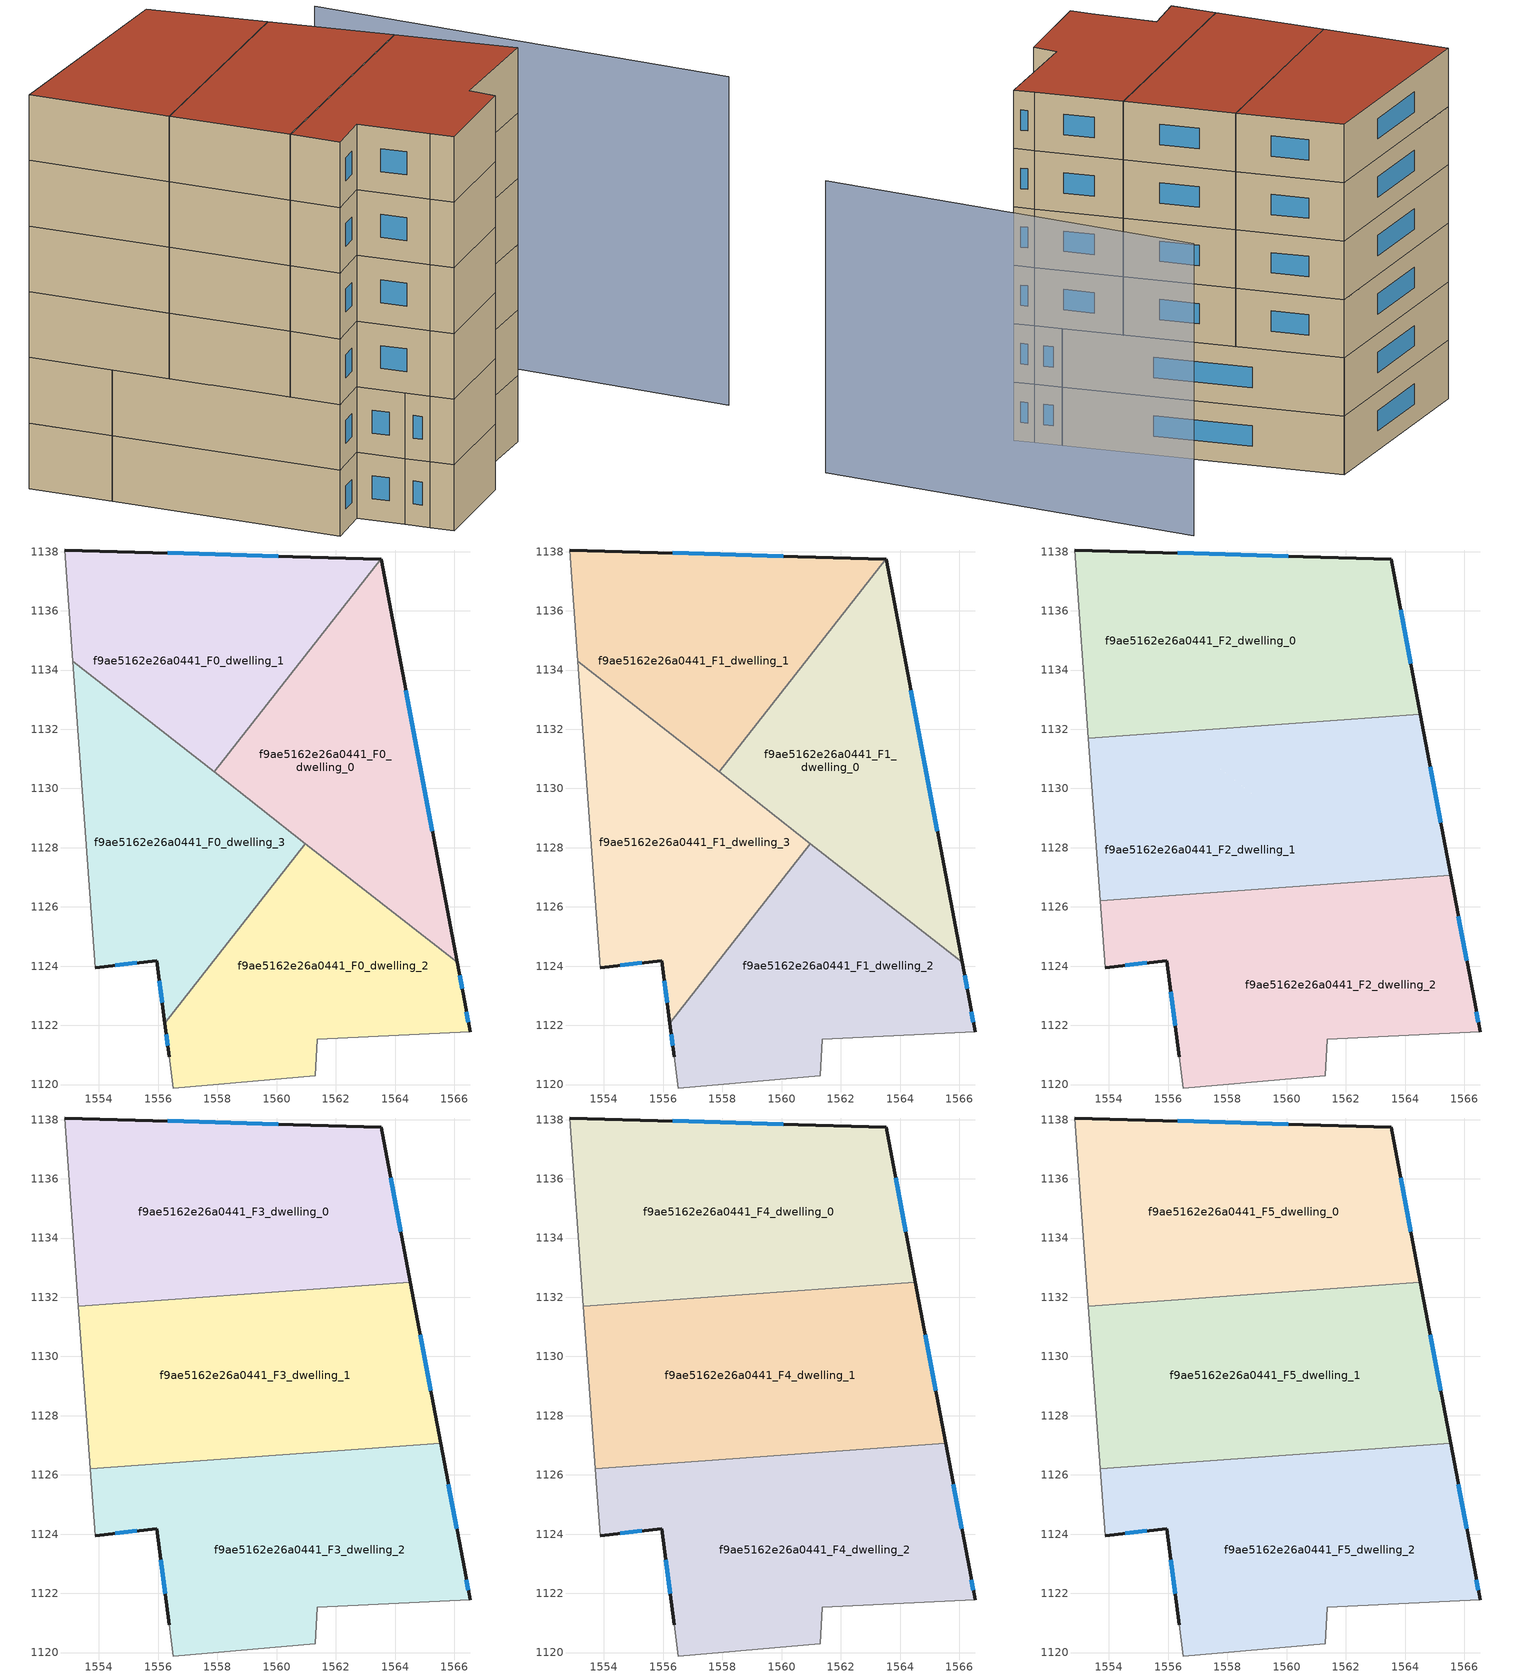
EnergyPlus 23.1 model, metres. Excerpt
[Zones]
f9ae5162e26a0441_F0_dwelling_0
 floor ground (EU_floor_Construction): 1563.53,1137.75 1566.1,1124.13 1557.89,1130.56 1563.52,1137.75 z0
 wall outside (EU_wall_Construction): 1566.1,1124.13 1563.53,1137.75 1563.52,1137.75 z0:3
 wall to f9ae5162e26a0441_F0_dwelling_1 (EU_wall_Construction): 1563.52,1137.75 1557.89,1130.56 z0:3
 wall to f9ae5162e26a0441_F0_dwelling_2 (EU_wall_Construction): 1560.97,1128.14 1566.1,1124.13 z0:3
 wall to f9ae5162e26a0441_F0_dwelling_3 (EU_wall_Construction): 1557.89,1130.56 1560.97,1128.14 z0:3
 window (EU_Window_Construction): 1565.26,1128.56 1564.36,1133.32 z0.98:2.02
f9ae5162e26a0441_F0_dwelling_1
 floor ground (EU_floor_Construction): 1563.52,1137.75 1557.89,1130.56 1553.12,1134.29 1552.85,1138.05 z0
 wall outside (EU_wall_Construction): 1563.52,1137.75 1552.85,1138.05 z0:3
 wall adiabatic (EU_wall_Construction): 1552.85,1138.05 1553.12,1134.29 z0:3
 wall to f9ae5162e26a0441_F0_dwelling_3 (EU_wall_Construction): 1553.12,1134.29 1557.89,1130.56 z0:3
 window (EU_Window_Construction): 1560.05,1137.85 1556.32,1137.95 z0.98:2.02
f9ae5162e26a0441_F0_dwelling_2
 floor ground (EU_floor_Construction): 1566.1,1124.13 1566.35,1122.79 1566.54,1121.78 1561.38,1121.54 1561.31,1120.3 1556.5,1119.88 1556.37,1120.93 1556.22,1122.08 1560.97,1128.14 z0
 wall outside (EU_wall_Construction): 1556.22,1122.08 1556.37,1120.93 / 1566.54,1121.78 1566.35,1122.79 1566.1,1124.13 z0:3
 wall to f9ae5162e26a0441_F0_dwelling_3 (EU_wall_Construction): 1560.97,1128.14 1556.22,1122.08 z0:3
 wall adiabatic (EU_wall_Construction): 1556.37,1120.93 1556.5,1119.88 1561.31,1120.3 1561.38,1121.54 1566.54,1121.78 z0:3
 window (EU_Window_Construction): 1556.27,1121.71 1556.32,1121.31 / 1566.27,1123.23 1566.18,1123.69 / 1566.48,1122.11 1566.41,1122.46 z0.98:2.02
f9ae5162e26a0441_F0_dwelling_3
 floor ground (EU_floor_Construction): 1560.97,1128.14 1556.22,1122.08 1555.96,1124.18 1553.87,1123.95 1553.12,1134.29 z0
 wall outside (EU_wall_Construction): 1553.87,1123.95 1555.96,1124.18 1556.22,1122.08 z0:3
 wall adiabatic (EU_wall_Construction): 1553.12,1134.29 1553.87,1123.95 z0:3
 window (EU_Window_Construction): 1556.04,1123.5 1556.14,1122.76 / 1554.55,1124.02 1555.28,1124.11 z0.98:2.02
f9ae5162e26a0441_F1_dwelling_0
 floor to f9ae5162e26a0441_F0_dwelling_0 (EU_floor_Construction): 1563.53,1137.75 1566.1,1124.13 1557.89,1130.56 1563.52,1137.75 z3
 wall outside (EU_wall_Construction): 1566.1,1124.13 1563.53,1137.75 1563.52,1137.75 z3:6
 wall to f9ae5162e26a0441_F1_dwelling_1 (EU_wall_Construction): 1563.52,1137.75 1557.89,1130.56 z3:6
 wall to f9ae5162e26a0441_F1_dwelling_2 (EU_wall_Construction): 1560.97,1128.14 1566.1,1124.13 z3:6
 wall to f9ae5162e26a0441_F1_dwelling_3 (EU_wall_Construction): 1557.89,1130.56 1560.97,1128.14 z3:6
 window (EU_Window_Construction): 1565.26,1128.56 1564.36,1133.32 z3.98:5.02
f9ae5162e26a0441_F1_dwelling_1
 floor to f9ae5162e26a0441_F0_dwelling_1 (EU_floor_Construction): 1563.52,1137.75 1557.89,1130.56 1553.12,1134.29 1552.85,1138.05 z3
 wall outside (EU_wall_Construction): 1563.52,1137.75 1552.85,1138.05 z3:6
 wall adiabatic (EU_wall_Construction): 1552.85,1138.05 1553.12,1134.29 z3:6
 wall to f9ae5162e26a0441_F1_dwelling_3 (EU_wall_Construction): 1553.12,1134.29 1557.89,1130.56 z3:6
 window (EU_Window_Construction): 1560.05,1137.85 1556.32,1137.95 z3.98:5.02
f9ae5162e26a0441_F1_dwelling_2
 floor to f9ae5162e26a0441_F0_dwelling_2 (EU_floor_Construction): 1566.1,1124.13 1566.35,1122.79 1566.54,1121.78 1561.38,1121.54 1561.31,1120.3 1556.5,1119.88 1556.37,1120.93 1556.22,1122.08 1560.97,1128.14 z3
 wall outside (EU_wall_Construction): 1556.22,1122.08 1556.37,1120.93 / 1566.54,1121.78 1566.35,1122.79 1566.1,1124.13 z3:6
 wall to f9ae5162e26a0441_F1_dwelling_3 (EU_wall_Construction): 1560.97,1128.14 1556.22,1122.08 z3:6
 wall adiabatic (EU_wall_Construction): 1556.37,1120.93 1556.5,1119.88 1561.31,1120.3 1561.38,1121.54 1566.54,1121.78 z3:6
 window (EU_Window_Construction): 1556.27,1121.71 1556.32,1121.31 / 1566.27,1123.23 1566.18,1123.69 / 1566.48,1122.11 1566.41,1122.46 z3.98:5.02
f9ae5162e26a0441_F1_dwelling_3
 floor to f9ae5162e26a0441_F0_dwelling_3 (EU_floor_Construction): 1560.97,1128.14 1556.22,1122.08 1555.96,1124.18 1553.87,1123.95 1553.12,1134.29 z3
 wall outside (EU_wall_Construction): 1553.87,1123.95 1555.96,1124.18 1556.22,1122.08 z3:6
 wall adiabatic (EU_wall_Construction): 1553.12,1134.29 1553.87,1123.95 z3:6
 window (EU_Window_Construction): 1556.04,1123.5 1556.14,1122.76 / 1554.55,1124.02 1555.28,1124.11 z3.98:5.02
f9ae5162e26a0441_F2_dwelling_0
 floor to f9ae5162e26a0441_F1_dwelling_1 (EU_floor_Construction): 1563.52,1137.75 1559.11,1132.12 1556.16,1131.91 1553.12,1134.29 1552.85,1138.05 z6
 floor to f9ae5162e26a0441_F1_dwelling_0 (EU_floor_Construction): 1563.53,1137.75 1564.51,1132.51 1559.11,1132.12 1563.52,1137.75 z6
 floor to f9ae5162e26a0441_F1_dwelling_3 (EU_floor_Construction): 1556.16,1131.91 1553.31,1131.7 1553.12,1134.29 z6
 wall outside (EU_wall_Construction): 1564.51,1132.51 1563.53,1137.75 1552.85,1138.05 z6:9
 wall adiabatic (EU_wall_Construction): 1552.85,1138.05 1553.31,1131.7 z6:9
 wall to f9ae5162e26a0441_F2_dwelling_1 (EU_wall_Construction): 1553.31,1131.7 1564.51,1132.51 z6:9
 window (EU_Window_Construction): 1560.05,1137.85 1556.32,1137.95 / 1564.19,1134.21 1563.85,1136.04 z6.98:8.02
f9ae5162e26a0441_F2_dwelling_1
 floor to f9ae5162e26a0441_F1_dwelling_0 (EU_floor_Construction): 1564.51,1132.51 1565.54,1127.07 1562.61,1126.86 1557.89,1130.56 1559.11,1132.12 z6
 floor to f9ae5162e26a0441_F1_dwelling_3 (EU_floor_Construction): 1560.97,1128.14 1559.81,1126.66 1553.7,1126.22 1553.31,1131.7 1556.16,1131.91 z6
 floor to f9ae5162e26a0441_F1_dwelling_2 (EU_floor_Construction): 1562.61,1126.86 1559.81,1126.66 1560.97,1128.14 z6
 floor to f9ae5162e26a0441_F1_dwelling_1 (EU_floor_Construction): 1559.11,1132.12 1557.89,1130.56 1556.16,1131.91 z6
 wall outside (EU_wall_Construction): 1565.54,1127.07 1564.51,1132.51 z6:9
 wall adiabatic (EU_wall_Construction): 1553.31,1131.7 1553.7,1126.22 z6:9
 wall to f9ae5162e26a0441_F2_dwelling_2 (EU_wall_Construction): 1553.7,1126.22 1565.54,1127.07 z6:9
 window (EU_Window_Construction): 1565.21,1128.84 1564.85,1130.74 z6.98:8.02
f9ae5162e26a0441_F2_dwelling_2
 floor to f9ae5162e26a0441_F1_dwelling_2 (EU_floor_Construction): 1566.1,1124.13 1566.35,1122.79 1566.54,1121.78 1561.38,1121.54 1561.31,1120.3 1556.5,1119.88 1556.37,1120.93 1556.22,1122.08 1559.81,1126.66 1562.61,1126.86 z6
 floor to f9ae5162e26a0441_F1_dwelling_0 (EU_floor_Construction): 1565.54,1127.06 1566.1,1124.13 1562.61,1126.86 z6
 floor to f9ae5162e26a0441_F1_dwelling_3 (EU_floor_Construction): 1559.81,1126.66 1556.22,1122.08 1555.96,1124.18 1553.87,1123.95 1553.7,1126.22 z6
 wall outside (EU_wall_Construction): 1553.87,1123.95 1555.96,1124.18 1556.37,1120.93 / 1566.54,1121.78 1566.35,1122.79 1565.54,1127.07 z6:9
 wall adiabatic (EU_wall_Construction): 1553.7,1126.22 1553.87,1123.95 / 1556.37,1120.93 1556.5,1119.88 1561.31,1120.3 1561.38,1121.54 1566.54,1121.78 z6:9
 window (EU_Window_Construction): 1556.09,1123.13 1556.23,1121.99 / 1554.55,1124.02 1555.28,1124.11 / 1566.08,1124.18 1565.8,1125.68 / 1566.48,1122.11 1566.41,1122.46 z6.98:8.02
f9ae5162e26a0441_F3_dwelling_0
 floor to f9ae5162e26a0441_F2_dwelling_0 (EU_floor_Construction): 1563.53,1137.75 1564.51,1132.51 1553.31,1131.7 1552.85,1138.05 z9
 wall outside (EU_wall_Construction): 1564.51,1132.51 1563.53,1137.75 1552.85,1138.05 z9:12
 wall adiabatic (EU_wall_Construction): 1552.85,1138.05 1553.31,1131.7 z9:12
 wall to f9ae5162e26a0441_F3_dwelling_1 (EU_wall_Construction): 1553.31,1131.7 1564.51,1132.51 z9:12
 window (EU_Window_Construction): 1560.05,1137.85 1556.32,1137.95 / 1564.19,1134.21 1563.85,1136.04 z9.98:11.02
f9ae5162e26a0441_F3_dwelling_1
 floor to f9ae5162e26a0441_F2_dwelling_1 (EU_floor_Construction): 1564.51,1132.51 1565.54,1127.07 1553.7,1126.22 1553.31,1131.7 z9
 wall outside (EU_wall_Construction): 1565.54,1127.07 1564.51,1132.51 z9:12
 wall adiabatic (EU_wall_Construction): 1553.31,1131.7 1553.7,1126.22 z9:12
 wall to f9ae5162e26a0441_F3_dwelling_2 (EU_wall_Construction): 1553.7,1126.22 1565.54,1127.07 z9:12
 window (EU_Window_Construction): 1565.21,1128.84 1564.85,1130.74 z9.98:11.02
f9ae5162e26a0441_F3_dwelling_2
 floor to f9ae5162e26a0441_F2_dwelling_2 (EU_floor_Construction): 1565.54,1127.07 1566.35,1122.79 1566.54,1121.78 1561.38,1121.54 1561.31,1120.3 1556.5,1119.88 1556.37,1120.93 1555.96,1124.18 1553.87,1123.95 1553.7,1126.22 z9
 wall outside (EU_wall_Construction): 1553.87,1123.95 1555.96,1124.18 1556.37,1120.93 / 1566.54,1121.78 1566.35,1122.79 1565.54,1127.07 z9:12
 wall adiabatic (EU_wall_Construction): 1553.7,1126.22 1553.87,1123.95 / 1556.37,1120.93 1556.5,1119.88 1561.31,1120.3 1561.38,1121.54 1566.54,1121.78 z9:12
 window (EU_Window_Construction): 1556.09,1123.13 1556.23,1121.99 / 1554.55,1124.02 1555.28,1124.11 / 1566.08,1124.18 1565.8,1125.68 / 1566.48,1122.11 1566.41,1122.46 z9.98:11.02
f9ae5162e26a0441_F4_dwelling_0
 floor to f9ae5162e26a0441_F3_dwelling_0 (EU_floor_Construction): 1563.53,1137.75 1564.51,1132.51 1553.31,1131.7 1552.85,1138.05 z12
 wall outside (EU_wall_Construction): 1564.51,1132.51 1563.53,1137.75 1552.85,1138.05 z12:15
 wall adiabatic (EU_wall_Construction): 1552.85,1138.05 1553.31,1131.7 z12:15
 wall to f9ae5162e26a0441_F4_dwelling_1 (EU_wall_Construction): 1553.31,1131.7 1564.51,1132.51 z12:15
 window (EU_Window_Construction): 1560.05,1137.85 1556.32,1137.95 / 1564.19,1134.21 1563.85,1136.04 z12.98:14.02
f9ae5162e26a0441_F4_dwelling_1
 floor to f9ae5162e26a0441_F3_dwelling_1 (EU_floor_Construction): 1564.51,1132.51 1565.54,1127.07 1553.7,1126.22 1553.31,1131.7 z12
 wall outside (EU_wall_Construction): 1565.54,1127.07 1564.51,1132.51 z12:15
 wall adiabatic (EU_wall_Construction): 1553.31,1131.7 1553.7,1126.22 z12:15
 wall to f9ae5162e26a0441_F4_dwelling_2 (EU_wall_Construction): 1553.7,1126.22 1565.54,1127.07 z12:15
 window (EU_Window_Construction): 1565.21,1128.84 1564.85,1130.74 z12.98:14.02
f9ae5162e26a0441_F4_dwelling_2
 floor to f9ae5162e26a0441_F3_dwelling_2 (EU_floor_Construction): 1565.54,1127.07 1566.35,1122.79 1566.54,1121.78 1561.38,1121.54 1561.31,1120.3 1556.5,1119.88 1556.37,1120.93 1555.96,1124.18 1553.87,1123.95 1553.7,1126.22 z12
 wall outside (EU_wall_Construction): 1553.87,1123.95 1555.96,1124.18 1556.37,1120.93 / 1566.54,1121.78 1566.35,1122.79 1565.54,1127.07 z12:15
 wall adiabatic (EU_wall_Construction): 1553.7,1126.22 1553.87,1123.95 / 1556.37,1120.93 1556.5,1119.88 1561.31,1120.3 1561.38,1121.54 1566.54,1121.78 z12:15
 window (EU_Window_Construction): 1556.09,1123.13 1556.23,1121.99 / 1554.55,1124.02 1555.28,1124.11 / 1566.08,1124.18 1565.8,1125.68 / 1566.48,1122.11 1566.41,1122.46 z12.98:14.02
f9ae5162e26a0441_F5_dwelling_0
 floor to f9ae5162e26a0441_F4_dwelling_0 (EU_floor_Construction): 1563.53,1137.75 1564.51,1132.51 1553.31,1131.7 1552.85,1138.05 z15
 wall outside (EU_wall_Construction): 1564.51,1132.51 1563.53,1137.75 1552.85,1138.05 z15:18
 wall adiabatic (EU_wall_Construction): 1552.85,1138.05 1553.31,1131.7 z15:18
 wall to f9ae5162e26a0441_F5_dwelling_1 (EU_wall_Construction): 1553.31,1131.7 1564.51,1132.51 z15:18
 window (EU_Window_Construction): 1560.05,1137.85 1556.32,1137.95 / 1564.19,1134.21 1563.85,1136.04 z15.98:17.02
 roof outside (EU_roof_Construction): 1564.51,1132.51 1563.53,1137.75 1552.85,1138.05 1553.31,1131.7 z18
f9ae5162e26a0441_F5_dwelling_1
 floor to f9ae5162e26a0441_F4_dwelling_1 (EU_floor_Construction): 1564.51,1132.51 1565.54,1127.07 1553.7,1126.22 1553.31,1131.7 z15
 wall outside (EU_wall_Construction): 1565.54,1127.07 1564.51,1132.51 z15:18
 wall adiabatic (EU_wall_Construction): 1553.31,1131.7 1553.7,1126.22 z15:18
 wall to f9ae5162e26a0441_F5_dwelling_2 (EU_wall_Construction): 1553.7,1126.22 1565.54,1127.07 z15:18
 window (EU_Window_Construction): 1565.21,1128.84 1564.85,1130.74 z15.98:17.02
 roof outside (EU_roof_Construction): 1565.54,1127.07 1564.51,1132.51 1553.31,1131.7 1553.7,1126.22 z18
f9ae5162e26a0441_F5_dwelling_2
 floor to f9ae5162e26a0441_F4_dwelling_2 (EU_floor_Construction): 1565.54,1127.07 1566.35,1122.79 1566.54,1121.78 1561.38,1121.54 1561.31,1120.3 1556.5,1119.88 1556.37,1120.93 1555.96,1124.18 1553.87,1123.95 1553.7,1126.22 z15
 wall outside (EU_wall_Construction): 1553.87,1123.95 1555.96,1124.18 1556.37,1120.93 / 1566.54,1121.78 1566.35,1122.79 1565.54,1127.07 z15:18
 wall adiabatic (EU_wall_Construction): 1553.7,1126.22 1553.87,1123.95 / 1556.37,1120.93 1556.5,1119.88 1561.31,1120.3 1561.38,1121.54 1566.54,1121.78 z15:18
 window (EU_Window_Construction): 1556.09,1123.13 1556.23,1121.99 / 1554.55,1124.02 1555.28,1124.11 / 1566.08,1124.18 1565.8,1125.68 / 1566.48,1122.11 1566.41,1122.46 z15.98:17.02
 roof outside (EU_roof_Construction): 1566.54,1121.78 1566.35,1122.79 1565.54,1127.07 1553.7,1126.22 1553.87,1123.95 1555.96,1124.18 1556.37,1120.93 1556.5,1119.88 1561.31,1120.3 1561.38,1121.54 z18
shading: 1574.05,1115.51 1573.49,1134.65 z0:15
[Building]
EU S2 Campaign: North Axis=0; Terrain=City; Solar Distribution=FullExterior
[Site:Location]
Bologna: Latitude=44.5; Longitude=11.25; Time Zone=1; Elevation=37
[SizingPeriod:WeatherFileDays]
AnnualSizingPeriod: Begin Month=1; Begin Day of Month=1; End Month=12; End Day of Month=31; Day of Week for Start Day=Monday; Use Weather File Daylight Saving Period=No; Use Weather File Rain and Snow Indicators=No
[MATERIAL]
EU_InternalMass_Material: Roughness=MediumRough; Thickness=0.1; Conductivity=1; Density=1800; Specific Heat=900; Thermal Absorptance=0.9; Solar Absorptance=0.7; Visible Absorptance=0.7
[MATERIAL:NOMASS] Roughness=MediumRough; Thermal Absorptance=0.9; Solar Absorptance=0.7; Visible Absorptance=0.7
Name | Thermal Resistance
EU_wall_NoMass | 0.905828
EU_roof_NoMass | 0.37593
EU_floor_NoMass | 0.67114
[WINDOWMATERIAL:SIMPLEGLAZINGSYSTEM]
EU_Window_SimpleGlazing: UFactor=4.52486; Solar Heat Gain Coefficient=0.85; Visible Transmittance=0.85
[CONSTRUCTION]
EU_wall_Construction: EU_wall_NoMass
EU_roof_Construction: EU_roof_NoMass
EU_floor_Construction: EU_floor_NoMass
EU_Window_Construction: EU_Window_SimpleGlazing
EU_InternalMass_Construction: EU_InternalMass_Material
[ZONE] Type=1; Multiplier=1; Ceiling Height=autocalculate; Floor Area=autocalculate; Part of Total Floor Area=Yes
Name | Volume
f9ae5162e26a0441_F0_dwelling_0; f9ae5162e26a0441_F1_dwelling_0 | 143.031
f9ae5162e26a0441_F2_dwelling_0; f9ae5162e26a0441_F3_dwelling_0; f9ae5162e26a0441_F4_dwelling_0; f9ae5162e26a0441_F5_dwelling_0 | 190.704
f9ae5162e26a0441_F0_dwelling_1; f9ae5162e26a0441_F1_dwelling_1 | 143.03
f9ae5162e26a0441_F2_dwelling_1; f9ae5162e26a0441_F3_dwelling_1; f9ae5162e26a0441_F4_dwelling_1; f9ae5162e26a0441_F5_dwelling_1 | 190.709
f9ae5162e26a0441_F0_dwelling_2; f9ae5162e26a0441_F1_dwelling_2 | 143.032
f9ae5162e26a0441_F2_dwelling_2; f9ae5162e26a0441_F3_dwelling_2; f9ae5162e26a0441_F4_dwelling_2; f9ae5162e26a0441_F5_dwelling_2 | 190.707
f9ae5162e26a0441_F0_dwelling_3; f9ae5162e26a0441_F1_dwelling_3 | 143.029
[INTERNALMASS] Construction=EU_InternalMass_Construction
Name | Zone or ZoneList | Surface Area
f9ae5162e26a0441_F0_dwelling_0_EU_InternalMass | f9ae5162e26a0441_F0_dwelling_0 | 47.6772
f9ae5162e26a0441_F0_dwelling_1_EU_InternalMass | f9ae5162e26a0441_F0_dwelling_1 | 47.6767
f9ae5162e26a0441_F0_dwelling_2_EU_InternalMass | f9ae5162e26a0441_F0_dwelling_2 | 47.6771
f9ae5162e26a0441_F0_dwelling_3_EU_InternalMass | f9ae5162e26a0441_F0_dwelling_3 | 47.6758
f9ae5162e26a0441_F1_dwelling_0_EU_InternalMass | f9ae5162e26a0441_F1_dwelling_0 | 47.6772
f9ae5162e26a0441_F1_dwelling_1_EU_InternalMass | f9ae5162e26a0441_F1_dwelling_1 | 47.6767
f9ae5162e26a0441_F1_dwelling_2_EU_InternalMass | f9ae5162e26a0441_F1_dwelling_2 | 47.6771
f9ae5162e26a0441_F1_dwelling_3_EU_InternalMass | f9ae5162e26a0441_F1_dwelling_3 | 47.6758
f9ae5162e26a0441_F2_dwelling_0_EU_InternalMass | f9ae5162e26a0441_F2_dwelling_0 | 63.5677
f9ae5162e26a0441_F2_dwelling_1_EU_InternalMass | f9ae5162e26a0441_F2_dwelling_1 | 63.5703
f9ae5162e26a0441_F2_dwelling_2_EU_InternalMass | f9ae5162e26a0441_F2_dwelling_2 | 63.5684
f9ae5162e26a0441_F3_dwelling_0_EU_InternalMass | f9ae5162e26a0441_F3_dwelling_0 | 63.5677
f9ae5162e26a0441_F3_dwelling_1_EU_InternalMass | f9ae5162e26a0441_F3_dwelling_1 | 63.5703
f9ae5162e26a0441_F3_dwelling_2_EU_InternalMass | f9ae5162e26a0441_F3_dwelling_2 | 63.5684
f9ae5162e26a0441_F4_dwelling_0_EU_InternalMass | f9ae5162e26a0441_F4_dwelling_0 | 63.5677
f9ae5162e26a0441_F4_dwelling_1_EU_InternalMass | f9ae5162e26a0441_F4_dwelling_1 | 63.5703
f9ae5162e26a0441_F4_dwelling_2_EU_InternalMass | f9ae5162e26a0441_F4_dwelling_2 | 63.5684
f9ae5162e26a0441_F5_dwelling_0_EU_InternalMass | f9ae5162e26a0441_F5_dwelling_0 | 63.5677
f9ae5162e26a0441_F5_dwelling_1_EU_InternalMass | f9ae5162e26a0441_F5_dwelling_1 | 63.5703
f9ae5162e26a0441_F5_dwelling_2_EU_InternalMass | f9ae5162e26a0441_F5_dwelling_2 | 63.5684
[OTHEREQUIPMENT] Fuel Type=Electricity; Design Level Calculation Method=Watts/Area; Power per Zone Floor Area=1; Fraction Latent=0; Fraction Radiant=0; Fraction Lost=0; Carbon Dioxide Generation Rate=0; EndUse Subcategory=EU_Step8_InternalGains
Name | Zone or ZoneList or Space or SpaceList | Schedule
EU_Step8_InternalGain_f9ae5162e26a0441_F0_dwelling_0_f000 | f9ae5162e26a0441_F0_dwelling_0 | EU_Step8_GainSchedule_f9ae5162e26a0441_F0_dwelling_0_f000
EU_Step8_InternalGain_f9ae5162e26a0441_F0_dwelling_1_f000 | f9ae5162e26a0441_F0_dwelling_1 | EU_Step8_GainSchedule_f9ae5162e26a0441_F0_dwelling_1_f000
EU_Step8_InternalGain_f9ae5162e26a0441_F0_dwelling_2_f000 | f9ae5162e26a0441_F0_dwelling_2 | EU_Step8_GainSchedule_f9ae5162e26a0441_F0_dwelling_2_f000
EU_Step8_InternalGain_f9ae5162e26a0441_F0_dwelling_3_f000 | f9ae5162e26a0441_F0_dwelling_3 | EU_Step8_GainSchedule_f9ae5162e26a0441_F0_dwelling_3_f000
EU_Step8_InternalGain_f9ae5162e26a0441_F1_dwelling_0_f000 | f9ae5162e26a0441_F1_dwelling_0 | EU_Step8_GainSchedule_f9ae5162e26a0441_F1_dwelling_0_f000
EU_Step8_InternalGain_f9ae5162e26a0441_F1_dwelling_1_f000 | f9ae5162e26a0441_F1_dwelling_1 | EU_Step8_GainSchedule_f9ae5162e26a0441_F1_dwelling_1_f000
EU_Step8_InternalGain_f9ae5162e26a0441_F1_dwelling_2_f000 | f9ae5162e26a0441_F1_dwelling_2 | EU_Step8_GainSchedule_f9ae5162e26a0441_F1_dwelling_2_f000
EU_Step8_InternalGain_f9ae5162e26a0441_F1_dwelling_3_f000 | f9ae5162e26a0441_F1_dwelling_3 | EU_Step8_GainSchedule_f9ae5162e26a0441_F1_dwelling_3_f000
EU_Step8_InternalGain_f9ae5162e26a0441_F2_dwelling_0_f000 | f9ae5162e26a0441_F2_dwelling_0 | EU_Step8_GainSchedule_f9ae5162e26a0441_F2_dwelling_0_f000
EU_Step8_InternalGain_f9ae5162e26a0441_F2_dwelling_1_f000 | f9ae5162e26a0441_F2_dwelling_1 | EU_Step8_GainSchedule_f9ae5162e26a0441_F2_dwelling_1_f000
EU_Step8_InternalGain_f9ae5162e26a0441_F2_dwelling_2_f000 | f9ae5162e26a0441_F2_dwelling_2 | EU_Step8_GainSchedule_f9ae5162e26a0441_F2_dwelling_2_f000
EU_Step8_InternalGain_f9ae5162e26a0441_F3_dwelling_0_f000 | f9ae5162e26a0441_F3_dwelling_0 | EU_Step8_GainSchedule_f9ae5162e26a0441_F3_dwelling_0_f000
EU_Step8_InternalGain_f9ae5162e26a0441_F3_dwelling_1_f000 | f9ae5162e26a0441_F3_dwelling_1 | EU_Step8_GainSchedule_f9ae5162e26a0441_F3_dwelling_1_f000
EU_Step8_InternalGain_f9ae5162e26a0441_F3_dwelling_2_f000 | f9ae5162e26a0441_F3_dwelling_2 | EU_Step8_GainSchedule_f9ae5162e26a0441_F3_dwelling_2_f000
EU_Step8_InternalGain_f9ae5162e26a0441_F4_dwelling_0_f000 | f9ae5162e26a0441_F4_dwelling_0 | EU_Step8_GainSchedule_f9ae5162e26a0441_F4_dwelling_0_f000
EU_Step8_InternalGain_f9ae5162e26a0441_F4_dwelling_1_f000 | f9ae5162e26a0441_F4_dwelling_1 | EU_Step8_GainSchedule_f9ae5162e26a0441_F4_dwelling_1_f000
EU_Step8_InternalGain_f9ae5162e26a0441_F4_dwelling_2_f000 | f9ae5162e26a0441_F4_dwelling_2 | EU_Step8_GainSchedule_f9ae5162e26a0441_F4_dwelling_2_f000
EU_Step8_InternalGain_f9ae5162e26a0441_F5_dwelling_0_f000 | f9ae5162e26a0441_F5_dwelling_0 | EU_Step8_GainSchedule_f9ae5162e26a0441_F5_dwelling_0_f000
EU_Step8_InternalGain_f9ae5162e26a0441_F5_dwelling_1_f000 | f9ae5162e26a0441_F5_dwelling_1 | EU_Step8_GainSchedule_f9ae5162e26a0441_F5_dwelling_1_f000
EU_Step8_InternalGain_f9ae5162e26a0441_F5_dwelling_2_f000 | f9ae5162e26a0441_F5_dwelling_2 | EU_Step8_GainSchedule_f9ae5162e26a0441_F5_dwelling_2_f000
[ZONEVENTILATION:DESIGNFLOWRATE] Schedule=EU_AlwaysOn; Design Flow Rate Calculation Method=AirChanges/Hour; Air Changes per Hour=0.73129; Ventilation Type=Natural; Fan Pressure Rise=0; Fan Total Efficiency=1; Constant Term Coefficient=1; Temperature Term Coefficient=0; Velocity Term Coefficient=0; Velocity Squared Term Coefficient=0; Minimum Indoor Temperature=-100; Maximum Indoor Temperature=100; Delta Temperature=-100; Minimum Outdoor Temperature=-100; Maximum Outdoor Temperature=100; Maximum Wind Speed=40
Name | Zone or ZoneList or Space or SpaceList
EU_ConstantAir_f9ae5162e26a0441_F0_dwelling_0 | f9ae5162e26a0441_F0_dwelling_0
EU_ConstantAir_f9ae5162e26a0441_F0_dwelling_1 | f9ae5162e26a0441_F0_dwelling_1
EU_ConstantAir_f9ae5162e26a0441_F0_dwelling_2 | f9ae5162e26a0441_F0_dwelling_2
EU_ConstantAir_f9ae5162e26a0441_F0_dwelling_3 | f9ae5162e26a0441_F0_dwelling_3
EU_ConstantAir_f9ae5162e26a0441_F1_dwelling_0 | f9ae5162e26a0441_F1_dwelling_0
EU_ConstantAir_f9ae5162e26a0441_F1_dwelling_1 | f9ae5162e26a0441_F1_dwelling_1
EU_ConstantAir_f9ae5162e26a0441_F1_dwelling_2 | f9ae5162e26a0441_F1_dwelling_2
EU_ConstantAir_f9ae5162e26a0441_F1_dwelling_3 | f9ae5162e26a0441_F1_dwelling_3
EU_ConstantAir_f9ae5162e26a0441_F2_dwelling_0 | f9ae5162e26a0441_F2_dwelling_0
EU_ConstantAir_f9ae5162e26a0441_F2_dwelling_1 | f9ae5162e26a0441_F2_dwelling_1
EU_ConstantAir_f9ae5162e26a0441_F2_dwelling_2 | f9ae5162e26a0441_F2_dwelling_2
EU_ConstantAir_f9ae5162e26a0441_F3_dwelling_0 | f9ae5162e26a0441_F3_dwelling_0
EU_ConstantAir_f9ae5162e26a0441_F3_dwelling_1 | f9ae5162e26a0441_F3_dwelling_1
EU_ConstantAir_f9ae5162e26a0441_F3_dwelling_2 | f9ae5162e26a0441_F3_dwelling_2
EU_ConstantAir_f9ae5162e26a0441_F4_dwelling_0 | f9ae5162e26a0441_F4_dwelling_0
EU_ConstantAir_f9ae5162e26a0441_F4_dwelling_1 | f9ae5162e26a0441_F4_dwelling_1
EU_ConstantAir_f9ae5162e26a0441_F4_dwelling_2 | f9ae5162e26a0441_F4_dwelling_2
EU_ConstantAir_f9ae5162e26a0441_F5_dwelling_0 | f9ae5162e26a0441_F5_dwelling_0
EU_ConstantAir_f9ae5162e26a0441_F5_dwelling_1 | f9ae5162e26a0441_F5_dwelling_1
EU_ConstantAir_f9ae5162e26a0441_F5_dwelling_2 | f9ae5162e26a0441_F5_dwelling_2
[HVACTEMPLATE:THERMOSTAT] Constant Heating Setpoint=20; Constant Cooling Setpoint=50
EU_HeatOnly_f9ae5162e26a0441_F0_dwelling_0; EU_HeatOnly_f9ae5162e26a0441_F0_dwelling_1; EU_HeatOnly_f9ae5162e26a0441_F0_dwelling_2; EU_HeatOnly_f9ae5162e26a0441_F0_dwelling_3; EU_HeatOnly_f9ae5162e26a0441_F1_dwelling_0; EU_HeatOnly_f9ae5162e26a0441_F1_dwelling_1; EU_HeatOnly_f9ae5162e26a0441_F1_dwelling_2; EU_HeatOnly_f9ae5162e26a0441_F1_dwelling_3; EU_HeatOnly_f9ae5162e26a0441_F2_dwelling_0; EU_HeatOnly_f9ae5162e26a0441_F2_dwelling_1; EU_HeatOnly_f9ae5162e26a0441_F2_dwelling_2; EU_HeatOnly_f9ae5162e26a0441_F3_dwelling_0; EU_HeatOnly_f9ae5162e26a0441_F3_dwelling_1; EU_HeatOnly_f9ae5162e26a0441_F3_dwelling_2; EU_HeatOnly_f9ae5162e26a0441_F4_dwelling_0; EU_HeatOnly_f9ae5162e26a0441_F4_dwelling_1; EU_HeatOnly_f9ae5162e26a0441_F4_dwelling_2; EU_HeatOnly_f9ae5162e26a0441_F5_dwelling_0; EU_HeatOnly_f9ae5162e26a0441_F5_dwelling_1; EU_HeatOnly_f9ae5162e26a0441_F5_dwelling_2
[HVACTEMPLATE:ZONE:IDEALLOADSAIRSYSTEM] System Availability Schedule=EU_AlwaysOn; Maximum Heating Supply Air Temperature=50; Minimum Cooling Supply Air Temperature=13; Maximum Heating Supply Air Humidity Ratio=0.0156; Minimum Cooling Supply Air Humidity Ratio=0.0077; Heating Limit=NoLimit; Cooling Limit=NoLimit; Heating Availability Schedule=EU_AlwaysOn; Cooling Availability Schedule=EU_CoolingOff; Dehumidification Control Type=ConstantSensibleHeatRatio; Cooling Sensible Heat Ratio=0.7; Dehumidification Setpoint=60; Humidification Control Type=None; Humidification Setpoint=30; Outdoor Air Method=None; Outdoor Air Flow Rate per Person=0.00944; Outdoor Air Flow Rate per Zone Floor Area=0; Outdoor Air Flow Rate per Zone=0; Demand Controlled Ventilation Type=None; Outdoor Air Economizer Type=NoEconomizer; Heat Recovery Type=None; Sensible Heat Recovery Effectiveness=0.7; Latent Heat Recovery Effectiveness=0.65
Name | Template Thermostat
f9ae5162e26a0441_F0_dwelling_0 | EU_HeatOnly_f9ae5162e26a0441_F0_dwelling_0
f9ae5162e26a0441_F0_dwelling_1 | EU_HeatOnly_f9ae5162e26a0441_F0_dwelling_1
f9ae5162e26a0441_F0_dwelling_2 | EU_HeatOnly_f9ae5162e26a0441_F0_dwelling_2
f9ae5162e26a0441_F0_dwelling_3 | EU_HeatOnly_f9ae5162e26a0441_F0_dwelling_3
f9ae5162e26a0441_F1_dwelling_0 | EU_HeatOnly_f9ae5162e26a0441_F1_dwelling_0
f9ae5162e26a0441_F1_dwelling_1 | EU_HeatOnly_f9ae5162e26a0441_F1_dwelling_1
f9ae5162e26a0441_F1_dwelling_2 | EU_HeatOnly_f9ae5162e26a0441_F1_dwelling_2
f9ae5162e26a0441_F1_dwelling_3 | EU_HeatOnly_f9ae5162e26a0441_F1_dwelling_3
f9ae5162e26a0441_F2_dwelling_0 | EU_HeatOnly_f9ae5162e26a0441_F2_dwelling_0
f9ae5162e26a0441_F2_dwelling_1 | EU_HeatOnly_f9ae5162e26a0441_F2_dwelling_1
f9ae5162e26a0441_F2_dwelling_2 | EU_HeatOnly_f9ae5162e26a0441_F2_dwelling_2
f9ae5162e26a0441_F3_dwelling_0 | EU_HeatOnly_f9ae5162e26a0441_F3_dwelling_0
f9ae5162e26a0441_F3_dwelling_1 | EU_HeatOnly_f9ae5162e26a0441_F3_dwelling_1
f9ae5162e26a0441_F3_dwelling_2 | EU_HeatOnly_f9ae5162e26a0441_F3_dwelling_2
f9ae5162e26a0441_F4_dwelling_0 | EU_HeatOnly_f9ae5162e26a0441_F4_dwelling_0
f9ae5162e26a0441_F4_dwelling_1 | EU_HeatOnly_f9ae5162e26a0441_F4_dwelling_1
f9ae5162e26a0441_F4_dwelling_2 | EU_HeatOnly_f9ae5162e26a0441_F4_dwelling_2
f9ae5162e26a0441_F5_dwelling_0 | EU_HeatOnly_f9ae5162e26a0441_F5_dwelling_0
f9ae5162e26a0441_F5_dwelling_1 | EU_HeatOnly_f9ae5162e26a0441_F5_dwelling_1
f9ae5162e26a0441_F5_dwelling_2 | EU_HeatOnly_f9ae5162e26a0441_F5_dwelling_2
[SIZING:ZONE] Zone Cooling Design Supply Air Temperature Input Method=SupplyAirTemperature; Zone Cooling Design Supply Air Temperature=13; Zone Heating Design Supply Air Temperature Input Method=SupplyAirTemperature; Zone Heating Design Supply Air Temperature=50; Zone Cooling Design Supply Air Humidity Ratio=0.008; Zone Heating Design Supply Air Humidity Ratio=0.008; Cooling Design Air Flow Method=DesignDay; Cooling Design Air Flow Rate=0; Cooling Minimum Air Flow per Zone Floor Area=0.000762; Cooling Minimum Air Flow=0; Cooling Minimum Air Flow Fraction=0.2; Heating Design Air Flow Method=DesignDay; Heating Design Air Flow Rate=0; Heating Maximum Air Flow per Zone Floor Area=0.002032; Heating Maximum Air Flow=0.141576; Heating Maximum Air Flow Fraction=0.3; Account for Dedicated Outdoor Air System=No; Dedicated Outdoor Air System Control Strategy=NeutralSupplyAir; Dedicated Outdoor Air Low Setpoint Temperature for Design=autosize; Dedicated Outdoor Air High Setpoint Temperature for Design=autosize; Zone Load Sizing Method=Sensible Load Only No Latent Load; Zone Latent Cooling Design Supply Air Humidity Ratio Input Method=HumidityRatioDifference; Zone Cooling Design Supply Air Humidity Ratio Difference=0.005; Zone Latent Heating Design Supply Air Humidity Ratio Input Method=HumidityRatioDifference; Zone Humidification Design Supply Air Humidity Ratio Difference=0.005
f9ae5162e26a0441_F0_dwelling_0; f9ae5162e26a0441_F0_dwelling_1; f9ae5162e26a0441_F0_dwelling_2; f9ae5162e26a0441_F0_dwelling_3; f9ae5162e26a0441_F1_dwelling_0; f9ae5162e26a0441_F1_dwelling_1; f9ae5162e26a0441_F1_dwelling_2; f9ae5162e26a0441_F1_dwelling_3; f9ae5162e26a0441_F2_dwelling_0; f9ae5162e26a0441_F2_dwelling_1; f9ae5162e26a0441_F2_dwelling_2; f9ae5162e26a0441_F3_dwelling_0; f9ae5162e26a0441_F3_dwelling_1; f9ae5162e26a0441_F3_dwelling_2; f9ae5162e26a0441_F4_dwelling_0; f9ae5162e26a0441_F4_dwelling_1; f9ae5162e26a0441_F4_dwelling_2; f9ae5162e26a0441_F5_dwelling_0; f9ae5162e26a0441_F5_dwelling_1; f9ae5162e26a0441_F5_dwelling_2
[SCHEDULE:CONSTANT]
Name | Hourly Value
EU_AlwaysOn | 1
EU_CoolingOff | 0
[SCHEDULE:FILE] Column Number=1; Rows to Skip at Top=0; Number of Hours of Data=8760; Column Separator=Comma; Interpolate to Timestep=No; Minutes per Item=60; Adjust Schedule for Daylight Savings=Yes
Name | File
EU_Step8_GainSchedule_f9ae5162e26a0441_F0_dwelling_0_f000 | ../../schedules/f9ae5162e26a0441/f9ae5162e26a0441_F0_dwelling_0_f000_gain.csv
EU_Step8_GainSchedule_f9ae5162e26a0441_F0_dwelling_1_f000 | ../../schedules/f9ae5162e26a0441/f9ae5162e26a0441_F0_dwelling_1_f000_gain.csv
EU_Step8_GainSchedule_f9ae5162e26a0441_F0_dwelling_2_f000 | ../../schedules/f9ae5162e26a0441/f9ae5162e26a0441_F0_dwelling_2_f000_gain.csv
EU_Step8_GainSchedule_f9ae5162e26a0441_F0_dwelling_3_f000 | ../../schedules/f9ae5162e26a0441/f9ae5162e26a0441_F0_dwelling_3_f000_gain.csv
EU_Step8_GainSchedule_f9ae5162e26a0441_F1_dwelling_0_f000 | ../../schedules/f9ae5162e26a0441/f9ae5162e26a0441_F1_dwelling_0_f000_gain.csv
EU_Step8_GainSchedule_f9ae5162e26a0441_F1_dwelling_1_f000 | ../../schedules/f9ae5162e26a0441/f9ae5162e26a0441_F1_dwelling_1_f000_gain.csv
EU_Step8_GainSchedule_f9ae5162e26a0441_F1_dwelling_2_f000 | ../../schedules/f9ae5162e26a0441/f9ae5162e26a0441_F1_dwelling_2_f000_gain.csv
EU_Step8_GainSchedule_f9ae5162e26a0441_F1_dwelling_3_f000 | ../../schedules/f9ae5162e26a0441/f9ae5162e26a0441_F1_dwelling_3_f000_gain.csv
EU_Step8_GainSchedule_f9ae5162e26a0441_F2_dwelling_0_f000 | ../../schedules/f9ae5162e26a0441/f9ae5162e26a0441_F2_dwelling_0_f000_gain.csv
EU_Step8_GainSchedule_f9ae5162e26a0441_F2_dwelling_1_f000 | ../../schedules/f9ae5162e26a0441/f9ae5162e26a0441_F2_dwelling_1_f000_gain.csv
EU_Step8_GainSchedule_f9ae5162e26a0441_F2_dwelling_2_f000 | ../../schedules/f9ae5162e26a0441/f9ae5162e26a0441_F2_dwelling_2_f000_gain.csv
EU_Step8_GainSchedule_f9ae5162e26a0441_F3_dwelling_0_f000 | ../../schedules/f9ae5162e26a0441/f9ae5162e26a0441_F3_dwelling_0_f000_gain.csv
EU_Step8_GainSchedule_f9ae5162e26a0441_F3_dwelling_1_f000 | ../../schedules/f9ae5162e26a0441/f9ae5162e26a0441_F3_dwelling_1_f000_gain.csv
EU_Step8_GainSchedule_f9ae5162e26a0441_F3_dwelling_2_f000 | ../../schedules/f9ae5162e26a0441/f9ae5162e26a0441_F3_dwelling_2_f000_gain.csv
EU_Step8_GainSchedule_f9ae5162e26a0441_F4_dwelling_0_f000 | ../../schedules/f9ae5162e26a0441/f9ae5162e26a0441_F4_dwelling_0_f000_gain.csv
EU_Step8_GainSchedule_f9ae5162e26a0441_F4_dwelling_1_f000 | ../../schedules/f9ae5162e26a0441/f9ae5162e26a0441_F4_dwelling_1_f000_gain.csv
EU_Step8_GainSchedule_f9ae5162e26a0441_F4_dwelling_2_f000 | ../../schedules/f9ae5162e26a0441/f9ae5162e26a0441_F4_dwelling_2_f000_gain.csv
EU_Step8_GainSchedule_f9ae5162e26a0441_F5_dwelling_0_f000 | ../../schedules/f9ae5162e26a0441/f9ae5162e26a0441_F5_dwelling_0_f000_gain.csv
EU_Step8_GainSchedule_f9ae5162e26a0441_F5_dwelling_1_f000 | ../../schedules/f9ae5162e26a0441/f9ae5162e26a0441_F5_dwelling_1_f000_gain.csv
EU_Step8_GainSchedule_f9ae5162e26a0441_F5_dwelling_2_f000 | ../../schedules/f9ae5162e26a0441/f9ae5162e26a0441_F5_dwelling_2_f000_gain.csv
